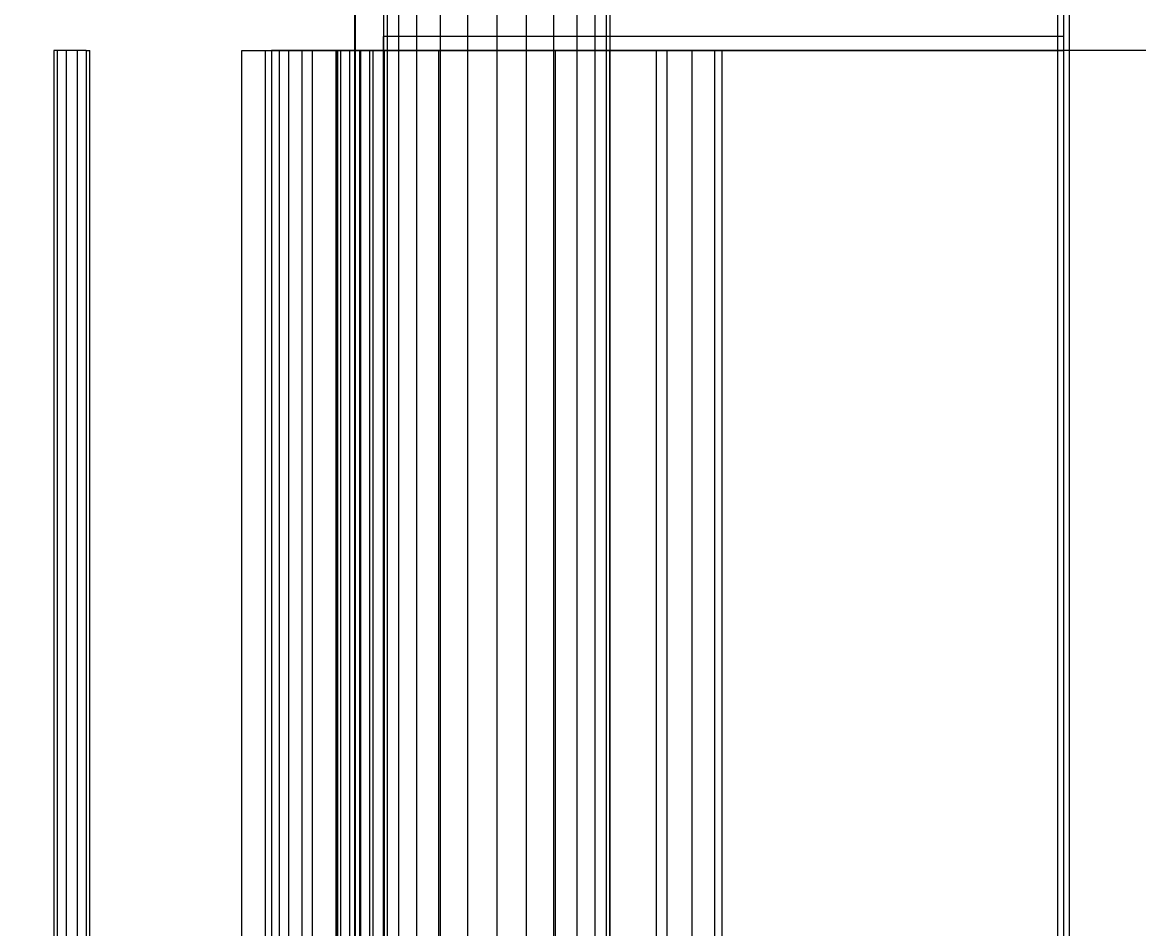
# Model space of a CAD drawing. Header units: millimetres. Extents: x -1970 to 59977, y -50268 to 6837.
# Drawn here: x 58221.8 to 58615.8, y -17059.9 to -16740 of the extents above; entities that cross this region are included whole.
import ezdxf

# ---------------------------------------------------------------- set-up
doc = ezdxf.new("R2010")
doc.units = ezdxf.units.MM
doc.layers.add('COTAS_P', color=1, linetype='Continuous', lineweight=0)
doc.layers.add('superior_secador', color=7, linetype='Continuous', lineweight=0)
doc.dimstyles.new('R19_100', dxfattribs={"dimtxt": 250, "dimasz": 150, "dimexe": 150, "dimexo": 80, "dimgap": 100, "dimtad": 1, "dimtih": 1, "dimtoh": 1, "dimdsep": 46, "dimcen": 0.09, "dimadec": 0, "dimazin": 0, "dimtfac": 1, "dimtdec": 4, "dimtofl": 0, "dimtmove": 0, "dimatfit": 3, "dimfxl": 1, "dimtolj": 1, "dimtzin": 0, "dimarcsym": 0})

# ---------------------------------------------------------------- blocks, each defined once
blk = doc.blocks.new('*D26')
at = {"layer": 'COTAS_P', "color": 0, "lineweight": -2, "transparency": 16777216}
for p, q in [((59159.25, -15400), (58189.25, -15400)), ((58339.25, -19600), (58339.25, -15550)), ((59159.25, -19750), (58189.25, -19750))]:
    blk.add_line(p, q, dxfattribs=at)
at = {"layer": 'COTAS_P', "color": 0, "transparency": 16777216}
for points in [[(58314.25, -15550), (58364.25, -15550), (58339.25, -15400)], [(58314.25, -19600), (58364.25, -19600), (58339.25, -19750)]]:
    blk.add_solid(points, dxfattribs=at)
at = {"layer": 'Defpoints', "color": 0, "transparency": 16777216}
for p in [(58339.25, -15400), (59239.25, -15400), (59239.25, -19750)]:
    blk.add_point(p, dxfattribs=at)

msp = doc.modelspace()

# ---------------------------------------------------------------- linework, layer by layer
at = {"layer": 'superior_secador'}
for p, q in [((58589.253, -16600), (58589.253, -19400)), ((58587.253, -19380), (58587.253, -16620)), ((58591.253, -16620), (58591.253, -19380)), ((58349.253, -16640), (58349.253, -19360)), ((58350.616, -16640), (58350.616, -19360)), ((58354.612, -16640), (58354.612, -19360)), ((58360.969, -16640), (58360.969, -19360)), ((58369.253, -16640), (58369.253, -19360)), ((58378.9, -16640), (58378.9, -19360)), ((58389.253, -16640), (58389.253, -19360)), ((58399.606, -16640), (58399.606, -19360)), ((58409.253, -16640), (58409.253, -19360)), ((58417.537, -16640), (58417.537, -19360)), ((58423.894, -16640), (58423.894, -19360)), ((58427.89, -16640), (58427.89, -19360)), ((58429.253, -19360), (58429.253, -16640)), ((58589.253, -16745), (58349.253, -16745)), ((58349.253, -16750), (58349.253, -16745)), ((58589.253, -16745), (58589.253, -16750)), ((58234.116, -16750), (58232.903, -16750)), ((58232.903, -16750), (58232.903, -19250)), ((58237.291, -16750), (58234.116, -16750)), ((58234.116, -16750), (58234.116, -19250)), ((58241.215, -16750), (58237.291, -16750)), ((58237.291, -16750), (58237.291, -19250)), ((58244.39, -16750), (58241.215, -16750)), ((58241.215, -16750), (58241.215, -19250)), ((58244.39, -16750), (58245.603, -16750)), ((58244.39, -16750), (58244.39, -19250)), ((58245.603, -19250), (58245.603, -16750)), ((58299.253, -19250), (58299.253, -16750)), ((58299.253, -16750), (58307.586, -16750)), ((58307.586, -19250), (58307.586, -16750)), ((58307.586, -16750), (58315.92, -16750)), ((58312.462, -16750), (58309.753, -16750)), ((58309.753, -16750), (58309.753, -19250)), ((58320.404, -16750), (58312.462, -16750)), ((58312.462, -16750), (58312.462, -19250)), ((58315.92, -19250), (58315.92, -16750)), ((58315.92, -16750), (58324.253, -16750)), ((58333.038, -16750), (58320.404, -16750)), ((58320.404, -16750), (58320.404, -19250)), ((58324.253, -19250), (58324.253, -16750)), ((58324.253, -16750), (58332.586, -16750)), ((58332.586, -19250), (58332.586, -16750)), ((58332.586, -16750), (58340.92, -16750)), ((58334.116, -16750), (58332.903, -16750)), ((58332.903, -16750), (58332.903, -19250)), ((58349.503, -16750), (58333.038, -16750)), ((58333.038, -16750), (58333.038, -19250)), ((58337.291, -16750), (58334.116, -16750)), ((58334.116, -16750), (58334.116, -19250)), ((58341.215, -16750), (58337.291, -16750)), ((58337.291, -16750), (58337.291, -19250)), ((58340.92, -19250), (58340.92, -16750)), ((58340.92, -16750), (58349.253, -16750)), ((58344.39, -16750), (58341.215, -16750)), ((58341.215, -16750), (58341.215, -19250)), ((58344.39, -16750), (58345.603, -16750)), ((58344.39, -16750), (58344.39, -19250)), ((58345.603, -19250), (58345.603, -16750)), ((58349.253, -19250), (58349.253, -16750)), ((58349.253, -16750), (58589.253, -16750)), ((58368.677, -16750), (58349.503, -16750)), ((58349.503, -16750), (58349.503, -19250)), ((58389.253, -16750), (58368.677, -16750)), ((58368.677, -16750), (58368.677, -19250)), ((58409.829, -16750), (58389.253, -16750)), ((58389.253, -16750), (58389.253, -19250)), ((58429.003, -16750), (58409.829, -16750)), ((58409.829, -16750), (58409.829, -19250)), ((58445.468, -16750), (58429.003, -16750)), ((58429.003, -16750), (58429.003, -19250)), ((58458.102, -16750), (58445.468, -16750)), ((58445.468, -16750), (58445.468, -19250)), ((58589.253, -16750), (58449.253, -16750)), ((58449.253, -16750), (58449.253, -19250)), ((58699.253, -16750), (58449.253, -16750)), ((58466.044, -16750), (58458.102, -16750)), ((58458.102, -16750), (58458.102, -19250)), ((58466.044, -16750), (58468.753, -16750)), ((58466.044, -16750), (58466.044, -19250)), ((58468.753, -19250), (58468.753, -16750)), ((58589.253, -16750), (58589.253, -19250))]:
    msp.add_line(p, q, dxfattribs=at)

# ---------------------------------------------------------------- dimensions: what is measured, and where the dimension line sits
at = {"layer": 'COTAS_P'}
dim = msp.add_aligned_dim(p1=(59239.253, -19750), p2=(59239.253, -15400), distance=900, text='<> P', dimstyle='R19_100', dxfattribs=at)
dim.commit()
dim.dimension.update_dxf_attribs({"geometry": '*D26', "text_midpoint": (58339.253, -17575)})

doc.saveas('drawing.dxf')
